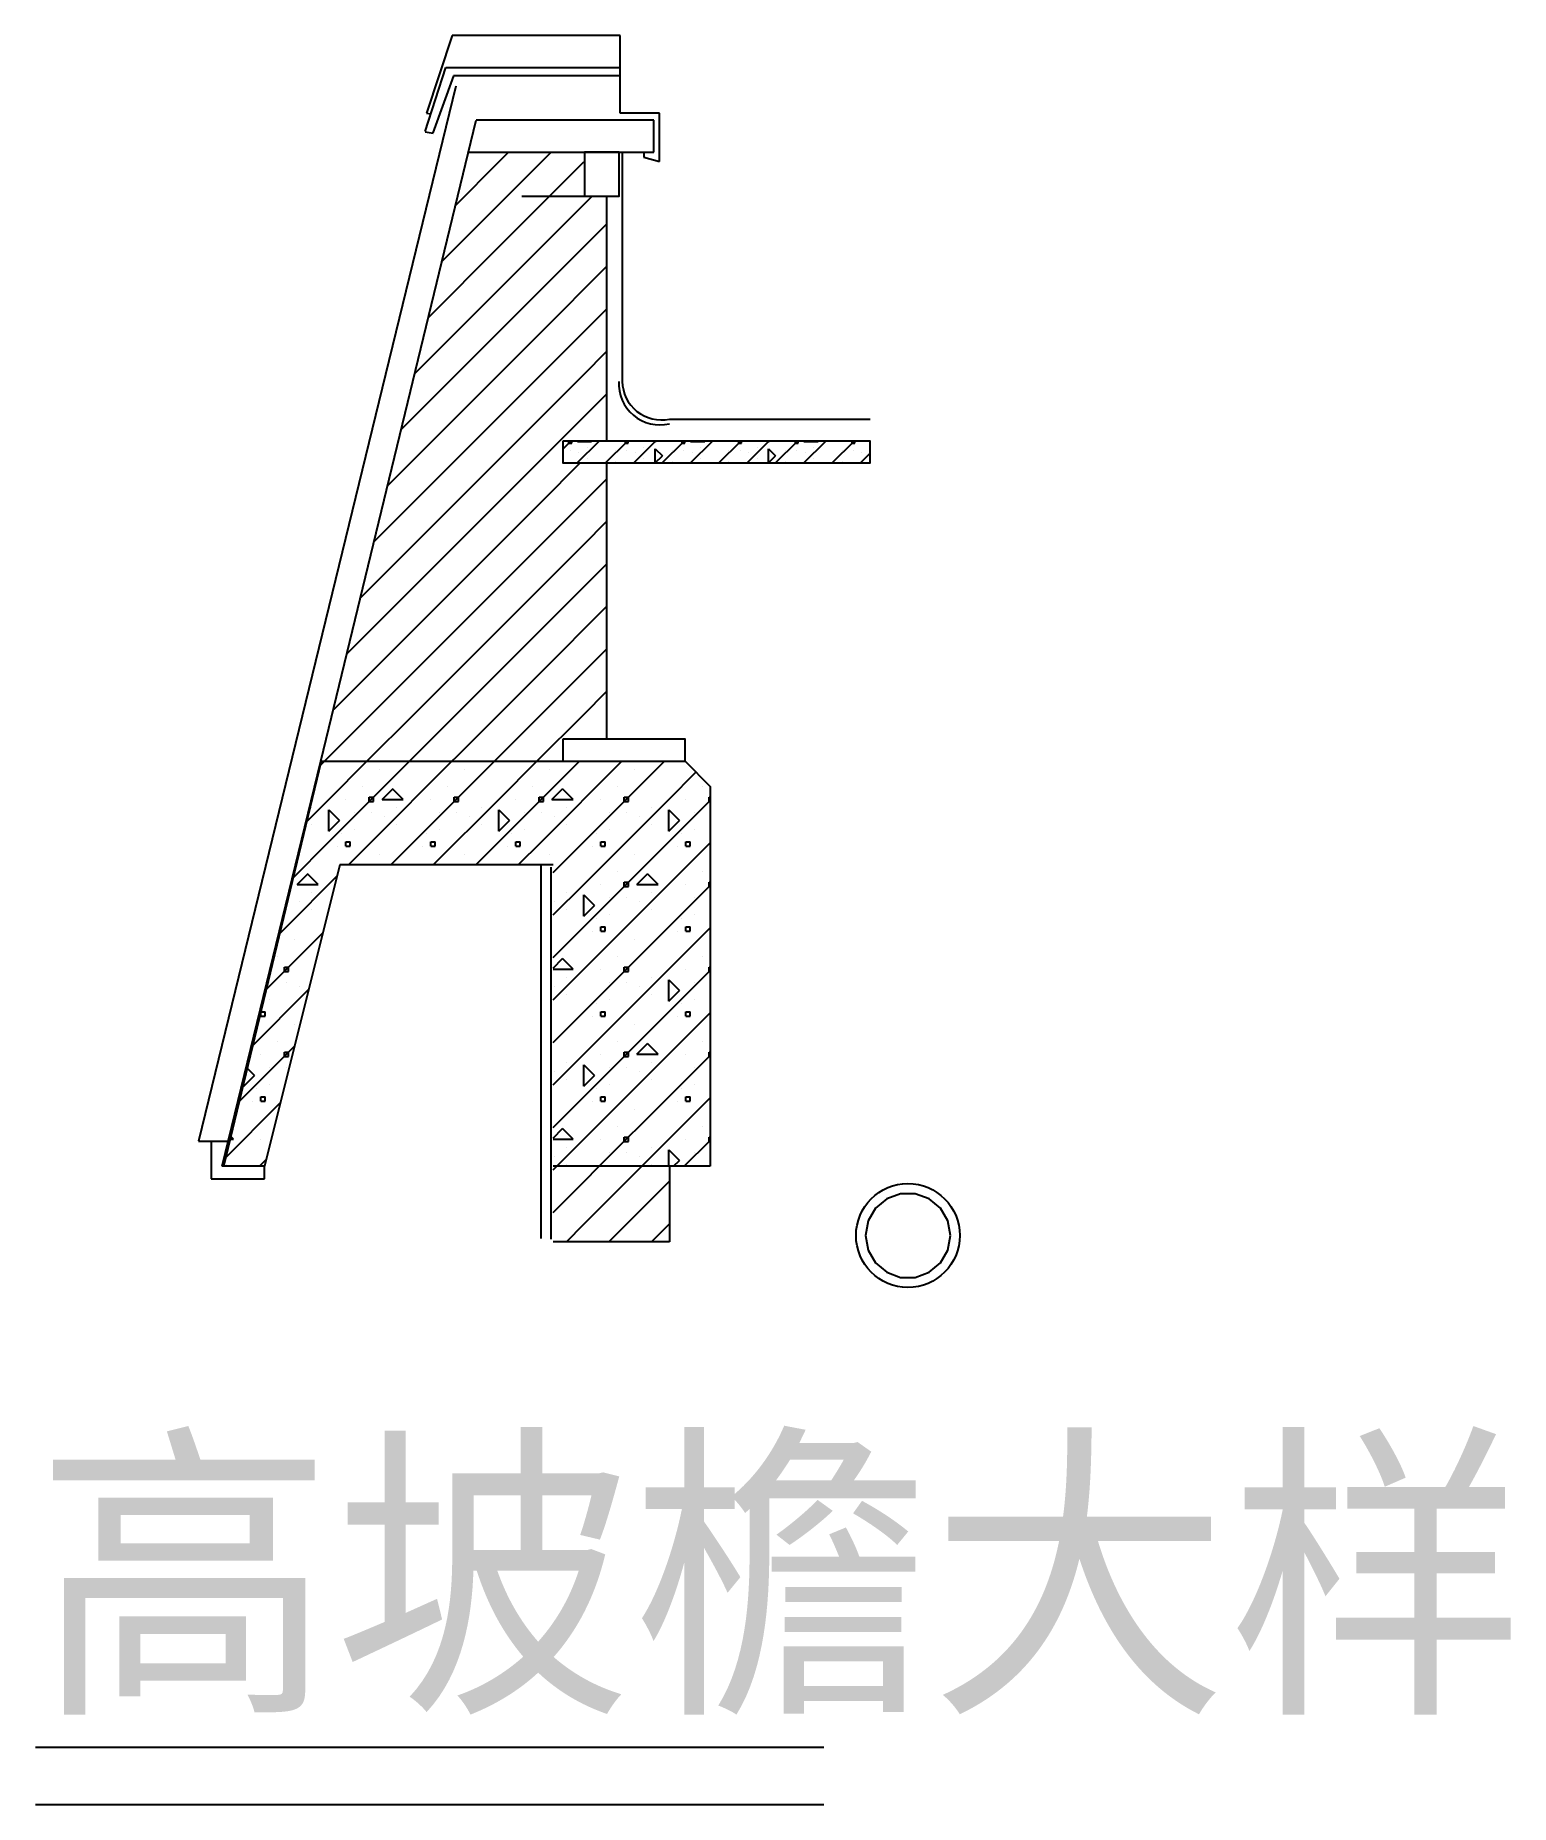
# Model space of a CAD drawing. Header units: metres. Extents: x 11778 to 14903, y 5903 to 9650.
import ezdxf

# ---------------------------------------------------------------- set-up
doc = ezdxf.new("R2010")
doc.units = ezdxf.units.M
doc.layers.add('PUB_DIM', color=3, linetype='Continuous')
doc.layers.add('PUB_TEXT', color=7, linetype='Continuous')

# ---------------------------------------------------------------- blocks, each defined once
blk = doc.blocks.new('M_N9')
for p, q in [((-541.31, 2387.44), (-595.62, 2222.96)), ((-185.16, 2387.44), (-541.31, 2387.44)), ((-185.16, 2222.96), (-185.16, 2387.44)), ((-598.64, 2183.73), (-554.89, 2319.53)), ((-538.3, 2301.43), (-582.04, 2180.71)), ((-554.89, 2319.53), (-185.16, 2319.53)), ((-185.16, 2301.43), (-538.3, 2301.43)), ((-533.28, 2279.83), (-1078.59, 45.4)), ((-595.39, 2222.5), (-586.34, 2220.99)), ((-102.19, 2222.96), (-185.16, 2222.96)), ((-102.19, 2120.36), (-102.19, 2222.96)), ((-598.41, 2183.27), (-581.81, 2180.25)), ((-506.68, 2140.18), (-214.08, 2140.18)), ((-180.83, 2140.18), (-180.83, 1654.72)), ((-135.37, 2139.97), (-135.37, 2129.41)), ((-135.37, 2129.41), (-102.19, 2120.36)), ((-393.63, 2047.08), (-260.63, 2047.08)), ((-81.08, 1574.92), (344.53, 1574.92)), ((-1025.39, -7.8), (-817.92, 851.35)), ((-353.73, 630.61), (-353.73, -160.75)), ((-1078.59, 45.4), (-1012.09, 45.4)), ((-1051.99, 45.4), (-1051.99, -34.4)), ((-1051.99, -34.4), (-938.94, -34.4)), ((-938.94, -7.8), (-1028.64, -7.8)), ((-938.94, -34.4), (-938.94, -7.8))]:
    blk.add_line(p, q)
at = {"color": 0}
for p, q in [((-442.39, 2119.44), (-421.66, 2140.18)), ((-352.39, 2119.44), (-331.66, 2140.18)), ((-533.75, 2028.08), (-442.39, 2119.44)), ((-532.39, 1939.44), (-352.39, 2119.44)), ((-442.39, 1939.44), (-262.39, 2119.44)), ((-442.39, 2119.44), (-442.39, 2119.44)), ((-352.39, 2119.44), (-352.39, 2119.44)), ((-262.39, 2119.44), (-262.39, 2119.44)), ((-442.39, 1849.44), (-244.76, 2047.08)), ((-262.39, 2029.44), (-262.39, 2029.44)), ((-262.39, 1939.44), (-214.08, 1987.75)), ((-591.06, 1790.77), (-442.39, 1939.44)), ((-562.41, 1909.43), (-532.39, 1939.44)), ((-532.39, 1939.44), (-532.39, 1939.44)), ((-442.39, 1759.44), (-262.39, 1939.44)), ((-442.39, 1939.44), (-442.39, 1939.44)), ((-262.39, 1939.44), (-262.39, 1939.44)), ((-352.39, 1759.44), (-214.08, 1897.75)), ((-619.71, 1672.12), (-442.39, 1849.44)), ((-442.39, 1849.44), (-442.39, 1849.44)), ((-262.39, 1759.44), (-214.08, 1807.75)), ((-622.39, 1579.44), (-442.39, 1759.44)), ((-532.39, 1579.44), (-352.39, 1759.44)), ((-442.39, 1579.44), (-262.39, 1759.44)), ((-442.39, 1759.44), (-442.39, 1759.44)), ((-352.39, 1759.44), (-352.39, 1759.44)), ((-262.39, 1759.44), (-262.39, 1759.44)), ((-262.39, 1669.44), (-214.08, 1717.75)), ((-442.39, 1489.44), (-262.39, 1669.44)), ((-262.39, 1669.44), (-262.39, 1669.44)), ((-262.39, 1579.44), (-214.08, 1627.75)), ((-677.02, 1434.81), (-532.39, 1579.44)), ((-648.37, 1553.47), (-622.39, 1579.44)), ((-622.39, 1399.44), (-442.39, 1579.44)), ((-622.39, 1579.44), (-622.39, 1579.44)), ((-532.39, 1579.44), (-532.39, 1579.44)), ((-442.39, 1399.44), (-262.39, 1579.44)), ((-442.39, 1579.44), (-442.39, 1579.44)), ((-262.39, 1579.44), (-262.39, 1579.44)), ((-622.39, 1309.44), (-442.39, 1489.44)), ((-442.39, 1489.44), (-442.39, 1489.44)), ((-352.39, 1399.44), (-270.01, 1481.82)), ((-262.39, 1399.44), (-214.08, 1447.75)), ((-705.67, 1316.16), (-622.39, 1399.44)), ((-622.39, 1219.44), (-442.39, 1399.44)), ((-622.39, 1399.44), (-622.39, 1399.44)), ((-532.39, 1219.44), (-352.39, 1399.44)), ((-442.39, 1219.44), (-262.39, 1399.44)), ((-442.39, 1399.44), (-442.39, 1399.44)), ((-352.39, 1399.44), (-352.39, 1399.44)), ((-262.39, 1399.44), (-262.39, 1399.44)), ((-734.32, 1197.51), (-622.39, 1309.44)), ((-622.39, 1309.44), (-622.39, 1309.44)), ((-442.39, 1129.44), (-262.39, 1309.44)), ((-262.39, 1309.44), (-262.39, 1309.44)), ((-262.39, 1219.44), (-214.08, 1267.75)), ((-762.98, 1078.85), (-622.39, 1219.44)), ((-712.39, 1039.44), (-532.39, 1219.44)), ((-622.39, 1039.44), (-442.39, 1219.44)), ((-622.39, 1219.44), (-622.39, 1219.44)), ((-532.39, 1219.44), (-532.39, 1219.44)), ((-442.39, 1039.44), (-262.39, 1219.44)), ((-442.39, 1219.44), (-442.39, 1219.44)), ((-262.39, 1219.44), (-262.39, 1219.44)), ((-352.39, 1039.44), (-214.08, 1177.75)), ((-622.39, 949.44), (-442.39, 1129.44)), ((-442.39, 1129.44), (-442.39, 1129.44)), ((-262.39, 1039.44), (-214.08, 1087.75)), ((-802.39, 859.44), (-622.39, 1039.44)), ((-791.63, 960.2), (-712.39, 1039.44)), ((-712.39, 1039.44), (-712.39, 1039.44)), ((-622.39, 859.44), (-442.39, 1039.44)), ((-622.39, 1039.44), (-622.39, 1039.44)), ((-532.39, 859.44), (-352.39, 1039.44)), ((-442.39, 859.44), (-262.39, 1039.44)), ((-442.39, 1039.44), (-442.39, 1039.44)), ((-352.39, 1039.44), (-352.39, 1039.44)), ((-262.39, 1039.44), (-262.39, 1039.44)), ((-262.39, 949.44), (-214.08, 997.75)), ((-721.77, 850.06), (-622.39, 949.44)), ((-622.39, 949.44), (-622.39, 949.44)), ((-361.77, 850.06), (-262.39, 949.44)), ((-262.39, 949.44), (-262.39, 949.44)), ((-821.65, 840.18), (-811.77, 850.06)), ((-811.77, 850.06), (-802.39, 859.44)), ((-802.39, 859.44), (-802.39, 859.44)), ((-802.39, 679.44), (-631.77, 850.06)), ((-802.39, 769.44), (-721.77, 850.06)), ((-712.39, 679.44), (-541.77, 850.06)), ((-694.39, 832.44), (-694.39, 832.44)), ((-631.77, 850.06), (-622.39, 859.44)), ((-622.39, 859.44), (-622.39, 859.44)), ((-622.39, 679.44), (-451.77, 850.06)), ((-541.77, 850.06), (-532.39, 859.44)), ((-532.39, 859.44), (-532.39, 859.44)), ((-514.39, 832.44), (-514.39, 832.44)), ((-451.77, 850.06), (-442.39, 859.44)), ((-442.39, 859.44), (-442.39, 859.44)), ((-442.39, 679.44), (-271.77, 850.06)), ((-442.39, 769.44), (-361.77, 850.06)), ((-352.39, 679.44), (-181.77, 850.06)), ((-334.39, 832.44), (-334.39, 832.44)), ((-262.39, 679.44), (-91.77, 850.06)), ((-154.39, 832.44), (-154.39, 832.44)), ((-82.39, 769.44), (-24.8, 827.03)), ((-730.39, 796.44), (-730.39, 796.44)), ((-689.89, 769.44), (-667.3, 792.03)), ((-644.89, 769.44), (-667.48, 792.03)), ((-550.39, 796.44), (-550.39, 796.44)), ((-370.39, 796.44), (-370.39, 796.44)), ((-329.89, 769.44), (-307.3, 792.03)), ((-284.89, 769.44), (-307.48, 792.03)), ((-190.39, 796.44), (-190.39, 796.44)), ((-10.39, 796.44), (-10.39, 796.44)), ((-850.71, 721.12), (-802.39, 769.44)), ((-838.39, 751.44), (-838.39, 751.44)), ((-802.39, 769.44), (-802.39, 769.44)), ((-766.39, 769.44), (-766.39, 769.44)), ((-716.89, 773.94), (-707.89, 773.94)), ((-716.89, 764.94), (-716.89, 773.94)), ((-716.89, 764.94), (-707.89, 764.94)), ((-707.89, 764.94), (-707.89, 773.94)), ((-689.89, 769.44), (-644.89, 769.44)), ((-658.39, 751.44), (-658.39, 751.44)), ((-586.39, 769.44), (-586.39, 769.44)), ((-581.22, 630.61), (-442.39, 769.44)), ((-536.89, 773.94), (-527.89, 773.94)), ((-536.89, 764.94), (-536.89, 773.94)), ((-536.89, 764.94), (-527.89, 764.94)), ((-527.89, 764.94), (-527.89, 773.94)), ((-478.39, 751.44), (-478.39, 751.44)), ((-442.39, 769.44), (-442.39, 769.44)), ((-406.39, 769.44), (-406.39, 769.44)), ((-356.89, 773.94), (-347.89, 773.94)), ((-356.89, 764.94), (-356.89, 773.94)), ((-356.89, 764.94), (-347.89, 764.94)), ((-347.89, 764.94), (-347.89, 773.94)), ((-329.89, 769.44), (-284.89, 769.44)), ((-298.39, 751.44), (-298.39, 751.44)), ((-262.39, 589.44), (-82.39, 769.44)), ((-226.39, 769.44), (-226.39, 769.44)), ((-176.89, 773.94), (-167.89, 773.94)), ((-176.89, 764.94), (-176.89, 773.94)), ((-176.89, 764.94), (-167.89, 764.94)), ((-167.89, 764.94), (-167.89, 773.94)), ((-118.39, 751.44), (-118.39, 751.44)), ((-82.39, 769.44), (-82.39, 769.44)), ((-82.39, 679.44), (5.37, 767.2)), ((-46.39, 769.44), (-46.39, 769.44)), ((3.11, 773.94), (5.37, 773.94)), ((3.11, 764.94), (3.11, 773.94)), ((3.11, 764.94), (5.37, 764.94)), ((-838.39, 715.44), (-838.39, 715.44)), ((-802.39, 746.94), (-779.8, 724.35)), ((-802.39, 701.94), (-802.39, 746.94)), ((-802.39, 701.94), (-779.8, 724.53)), ((-748.39, 742.44), (-748.39, 742.44)), ((-712.39, 742.44), (-712.39, 742.44)), ((-685.39, 733.44), (-685.39, 733.44)), ((-658.39, 715.44), (-658.39, 715.44)), ((-568.39, 742.44), (-568.39, 742.44)), ((-532.39, 742.44), (-532.39, 742.44)), ((-505.39, 733.44), (-505.39, 733.44)), ((-478.39, 715.44), (-478.39, 715.44)), ((-442.39, 746.94), (-419.8, 724.35)), ((-442.39, 701.94), (-442.39, 746.94)), ((-442.39, 701.94), (-419.8, 724.53)), ((-388.39, 742.44), (-388.39, 742.44)), ((-352.39, 742.44), (-352.39, 742.44)), ((-325.39, 733.44), (-325.39, 733.44)), ((-298.39, 715.44), (-298.39, 715.44)), ((-208.39, 742.44), (-208.39, 742.44)), ((-172.39, 742.44), (-172.39, 742.44)), ((-145.39, 733.44), (-145.39, 733.44)), ((-118.39, 715.44), (-118.39, 715.44)), ((-82.39, 746.94), (-59.8, 724.35)), ((-82.39, 701.94), (-82.39, 746.94)), ((-82.39, 701.94), (-59.8, 724.53)), ((-28.39, 742.44), (-28.39, 742.44)), ((-879.77, 602.06), (-802.39, 679.44)), ((-802.39, 679.44), (-802.39, 679.44)), ((-775.39, 697.44), (-775.39, 697.44)), ((-766.39, 670.44), (-766.39, 679.44)), ((-766.39, 679.44), (-757.39, 679.44)), ((-761.22, 630.61), (-712.39, 679.44)), ((-757.39, 670.44), (-757.39, 679.44)), ((-748.39, 706.44), (-748.39, 706.44)), ((-712.39, 679.44), (-712.39, 679.44)), ((-671.22, 630.61), (-622.39, 679.44)), ((-622.39, 679.44), (-622.39, 679.44)), ((-595.39, 697.44), (-595.39, 697.44)), ((-586.39, 670.44), (-586.39, 679.44)), ((-586.39, 679.44), (-577.39, 679.44)), ((-577.39, 670.44), (-577.39, 679.44)), ((-568.39, 706.44), (-568.39, 706.44)), ((-491.22, 630.61), (-442.39, 679.44)), ((-442.39, 679.44), (-442.39, 679.44)), ((-415.39, 697.44), (-415.39, 697.44)), ((-406.39, 670.44), (-406.39, 679.44)), ((-406.39, 679.44), (-397.39, 679.44)), ((-401.22, 630.61), (-352.39, 679.44)), ((-397.39, 670.44), (-397.39, 679.44)), ((-388.39, 706.44), (-388.39, 706.44)), ((-352.39, 679.44), (-352.39, 679.44)), ((-327.13, 614.7), (-262.39, 679.44)), ((-262.39, 499.44), (-82.39, 679.44)), ((-262.39, 679.44), (-262.39, 679.44)), ((-235.39, 697.44), (-235.39, 697.44)), ((-226.39, 670.44), (-226.39, 679.44)), ((-226.39, 679.44), (-217.39, 679.44)), ((-217.39, 670.44), (-217.39, 679.44)), ((-208.39, 706.44), (-208.39, 706.44)), ((-172.39, 499.44), (5.37, 677.2)), ((-82.39, 679.44), (-82.39, 679.44)), ((-55.39, 697.44), (-55.39, 697.44)), ((-46.39, 670.44), (-46.39, 679.44)), ((-46.39, 679.44), (-37.39, 679.44)), ((-37.39, 670.44), (-37.39, 679.44)), ((-28.39, 706.44), (-28.39, 706.44)), ((-784.39, 670.44), (-784.39, 670.44)), ((-766.39, 670.44), (-757.39, 670.44)), ((-694.39, 652.44), (-694.39, 652.44)), ((-604.39, 670.44), (-604.39, 670.44)), ((-586.39, 670.44), (-577.39, 670.44)), ((-514.39, 652.44), (-514.39, 652.44)), ((-424.39, 670.44), (-424.39, 670.44)), ((-406.39, 670.44), (-397.39, 670.44)), ((-334.39, 652.44), (-334.39, 652.44)), ((-244.39, 670.44), (-244.39, 670.44)), ((-226.39, 670.44), (-217.39, 670.44)), ((-154.39, 652.44), (-154.39, 652.44)), ((-64.39, 670.44), (-64.39, 670.44)), ((-46.39, 670.44), (-37.39, 670.44)), ((-892.39, 499.44), (-785.37, 606.46)), ((-869.89, 589.44), (-847.3, 612.03)), ((-824.89, 589.44), (-847.48, 612.03)), ((-190.39, 616.44), (-190.39, 616.44)), ((-149.89, 589.44), (-127.3, 612.03)), ((-104.89, 589.44), (-127.48, 612.03)), ((-10.39, 616.44), (-10.39, 616.44)), ((-869.89, 589.44), (-824.89, 589.44)), ((-838.39, 571.44), (-838.39, 571.44)), ((-327.13, 524.7), (-262.39, 589.44)), ((-298.39, 571.44), (-298.39, 571.44)), ((-262.39, 589.44), (-262.39, 589.44)), ((-262.39, 566.94), (-239.8, 544.35)), ((-262.39, 521.94), (-262.39, 566.94)), ((-226.39, 589.44), (-226.39, 589.44)), ((-208.39, 562.44), (-208.39, 562.44)), ((-176.89, 593.94), (-167.89, 593.94)), ((-176.89, 584.94), (-176.89, 593.94)), ((-176.89, 584.94), (-167.89, 584.94)), ((-172.39, 562.44), (-172.39, 562.44)), ((-167.89, 584.94), (-167.89, 593.94)), ((-149.89, 589.44), (-104.89, 589.44)), ((-118.39, 571.44), (-118.39, 571.44)), ((-82.39, 499.44), (5.37, 587.2)), ((-46.39, 589.44), (-46.39, 589.44)), ((-28.39, 562.44), (-28.39, 562.44)), ((3.11, 593.94), (5.37, 593.94)), ((3.11, 584.94), (3.11, 593.94)), ((3.11, 584.94), (5.37, 584.94)), ((-865.39, 553.44), (-865.39, 553.44)), ((-838.39, 535.44), (-838.39, 535.44)), ((-325.39, 553.44), (-325.39, 553.44)), ((-298.39, 535.44), (-298.39, 535.44)), ((-262.39, 521.94), (-239.8, 544.53)), ((-208.39, 526.44), (-208.39, 526.44)), ((-145.39, 553.44), (-145.39, 553.44)), ((-118.39, 535.44), (-118.39, 535.44)), ((-28.39, 526.44), (-28.39, 526.44)), ((-908.84, 483), (-892.39, 499.44)), ((-892.39, 499.44), (-892.39, 499.44)), ((-327.13, 344.7), (-172.39, 499.44)), ((-262.39, 319.44), (-82.39, 499.44)), ((-262.39, 499.44), (-262.39, 499.44)), ((-244.39, 490.44), (-244.39, 490.44)), ((-235.39, 517.44), (-235.39, 517.44)), ((-226.39, 490.44), (-226.39, 499.44)), ((-226.39, 499.44), (-217.39, 499.44)), ((-226.39, 490.44), (-217.39, 490.44)), ((-217.39, 490.44), (-217.39, 499.44)), ((-172.39, 499.44), (-172.39, 499.44)), ((-82.39, 499.44), (-82.39, 499.44)), ((-82.39, 409.44), (5.37, 497.2)), ((-64.39, 490.44), (-64.39, 490.44)), ((-55.39, 517.44), (-55.39, 517.44)), ((-46.39, 490.44), (-46.39, 499.44)), ((-46.39, 499.44), (-37.39, 499.44)), ((-46.39, 490.44), (-37.39, 490.44)), ((-37.39, 490.44), (-37.39, 499.44)), ((-937.9, 363.93), (-815.37, 486.46)), ((-874.39, 472.44), (-874.39, 472.44)), ((-154.39, 472.44), (-154.39, 472.44)), ((-910.39, 436.44), (-910.39, 436.44)), ((-896.89, 413.94), (-887.89, 413.94)), ((-896.89, 404.94), (-896.89, 413.94)), ((-887.89, 404.94), (-887.89, 413.94)), ((-327.13, 412.2), (-307.3, 432.03)), ((-284.89, 409.44), (-307.48, 432.03)), ((-190.39, 436.44), (-190.39, 436.44)), ((-176.89, 413.94), (-167.89, 413.94)), ((-176.89, 404.94), (-176.89, 413.94)), ((-167.89, 404.94), (-167.89, 413.94)), ((-10.39, 436.44), (-10.39, 436.44)), ((3.11, 413.94), (5.37, 413.94)), ((3.11, 404.94), (3.11, 413.94)), ((-928.39, 382.44), (-928.39, 382.44)), ((-896.89, 404.94), (-887.89, 404.94)), ((-892.39, 382.44), (-892.39, 382.44)), ((-327.13, 409.44), (-284.89, 409.44)), ((-298.39, 391.44), (-298.39, 391.44)), ((-262.39, 229.44), (-82.39, 409.44)), ((-226.39, 409.44), (-226.39, 409.44)), ((-208.39, 382.44), (-208.39, 382.44)), ((-176.89, 404.94), (-167.89, 404.94)), ((-172.39, 382.44), (-172.39, 382.44)), ((-118.39, 391.44), (-118.39, 391.44)), ((-82.39, 409.44), (-82.39, 409.44)), ((-82.39, 319.44), (5.37, 407.2)), ((-82.39, 386.94), (-59.8, 364.35)), ((-82.39, 341.94), (-82.39, 386.94)), ((-46.39, 409.44), (-46.39, 409.44)), ((-28.39, 382.44), (-28.39, 382.44)), ((3.11, 404.94), (5.37, 404.94)), ((-966.96, 244.87), (-845.37, 366.46)), ((-928.39, 346.44), (-928.39, 346.44)), ((-865.39, 373.44), (-865.39, 373.44)), ((-325.39, 373.44), (-325.39, 373.44)), ((-298.39, 355.44), (-298.39, 355.44)), ((-235.39, 337.44), (-235.39, 337.44)), ((-208.39, 346.44), (-208.39, 346.44)), ((-145.39, 373.44), (-145.39, 373.44)), ((-118.39, 355.44), (-118.39, 355.44)), ((-82.39, 341.94), (-59.8, 364.53)), ((-55.39, 337.44), (-55.39, 337.44)), ((-28.39, 346.44), (-28.39, 346.44)), ((-946.39, 310.44), (-946.39, 319.44)), ((-946.39, 319.44), (-937.39, 319.44)), ((-946.39, 310.44), (-937.39, 310.44)), ((-937.39, 310.44), (-937.39, 319.44)), ((-327.13, 254.7), (-262.39, 319.44)), ((-262.39, 139.44), (-82.39, 319.44)), ((-262.39, 319.44), (-262.39, 319.44)), ((-244.39, 310.44), (-244.39, 310.44)), ((-226.39, 310.44), (-226.39, 319.44)), ((-226.39, 319.44), (-217.39, 319.44)), ((-226.39, 310.44), (-217.39, 310.44)), ((-217.39, 310.44), (-217.39, 319.44)), ((-172.39, 139.44), (5.37, 317.2)), ((-82.39, 319.44), (-82.39, 319.44)), ((-64.39, 310.44), (-64.39, 310.44)), ((-46.39, 310.44), (-46.39, 319.44)), ((-46.39, 319.44), (-37.39, 319.44)), ((-46.39, 310.44), (-37.39, 310.44)), ((-37.39, 310.44), (-37.39, 319.44)), ((-874.39, 292.44), (-874.39, 292.44)), ((-154.39, 292.44), (-154.39, 292.44)), ((-982.39, 139.44), (-875.37, 246.46)), ((-946.39, 229.44), (-946.39, 229.44)), ((-910.39, 256.44), (-910.39, 256.44)), ((-896.89, 233.94), (-887.89, 233.94)), ((-896.89, 224.94), (-896.89, 233.94)), ((-896.89, 224.94), (-887.89, 224.94)), ((-887.89, 224.94), (-887.89, 233.94)), ((-327.13, 164.7), (-262.39, 229.44)), ((-262.39, 229.44), (-262.39, 229.44)), ((-226.39, 229.44), (-226.39, 229.44)), ((-190.39, 256.44), (-190.39, 256.44)), ((-176.89, 233.94), (-167.89, 233.94)), ((-176.89, 224.94), (-176.89, 233.94)), ((-176.89, 224.94), (-167.89, 224.94)), ((-167.89, 224.94), (-167.89, 233.94)), ((-149.89, 229.44), (-127.3, 252.03)), ((-149.89, 229.44), (-104.89, 229.44)), ((-104.89, 229.44), (-127.48, 252.03)), ((-82.39, 139.44), (5.37, 227.2)), ((-46.39, 229.44), (-46.39, 229.44)), ((-10.39, 256.44), (-10.39, 256.44)), ((3.11, 233.94), (5.37, 233.94)), ((3.11, 224.94), (3.11, 233.94)), ((3.11, 224.94), (5.37, 224.94)), ((-977.43, 201.98), (-959.8, 184.35)), ((-928.39, 202.44), (-928.39, 202.44)), ((-892.39, 202.44), (-892.39, 202.44)), ((-325.39, 193.44), (-325.39, 193.44)), ((-298.39, 211.44), (-298.39, 211.44)), ((-262.39, 206.94), (-239.8, 184.35)), ((-262.39, 161.94), (-262.39, 206.94)), ((-208.39, 202.44), (-208.39, 202.44)), ((-172.39, 202.44), (-172.39, 202.44)), ((-145.39, 193.44), (-145.39, 193.44)), ((-118.39, 211.44), (-118.39, 211.44)), ((-28.39, 202.44), (-28.39, 202.44)), ((-982.39, 161.94), (-959.8, 184.53)), ((-982.39, 161.94), (-982.39, 181.67)), ((-955.39, 157.44), (-955.39, 157.44)), ((-928.39, 166.44), (-928.39, 166.44)), ((-298.39, 175.44), (-298.39, 175.44)), ((-262.39, 161.94), (-239.8, 184.53)), ((-235.39, 157.44), (-235.39, 157.44)), ((-208.39, 166.44), (-208.39, 166.44)), ((-118.39, 175.44), (-118.39, 175.44)), ((-55.39, 157.44), (-55.39, 157.44)), ((-28.39, 166.44), (-28.39, 166.44)), ((-1025.09, 6.75), (-905.37, 126.46)), ((-996.02, 125.81), (-982.39, 139.44)), ((-982.39, 139.44), (-982.39, 139.44)), ((-964.39, 130.44), (-964.39, 130.44)), ((-946.39, 130.44), (-946.39, 139.44)), ((-946.39, 139.44), (-937.39, 139.44)), ((-946.39, 130.44), (-937.39, 130.44)), ((-937.39, 130.44), (-937.39, 139.44)), ((-327.13, 74.7), (-262.39, 139.44)), ((-319.63, -7.8), (-172.39, 139.44)), ((-262.39, 139.44), (-262.39, 139.44)), ((-244.39, 130.44), (-244.39, 130.44)), ((-229.63, -7.8), (-82.39, 139.44)), ((-226.39, 130.44), (-226.39, 139.44)), ((-226.39, 139.44), (-217.39, 139.44)), ((-226.39, 130.44), (-217.39, 130.44)), ((-217.39, 130.44), (-217.39, 139.44)), ((-172.39, 139.44), (-172.39, 139.44)), ((-154.39, 112.44), (-154.39, 112.44)), ((-82.39, 139.44), (-82.39, 139.44)), ((-82.39, 49.44), (5.37, 137.2)), ((-64.39, 130.44), (-64.39, 130.44)), ((-46.39, 130.44), (-46.39, 139.44)), ((-46.39, 139.44), (-37.39, 139.44)), ((-46.39, 130.44), (-37.39, 130.44)), ((-37.39, 130.44), (-37.39, 139.44)), ((-190.39, 76.44), (-190.39, 76.44)), ((-10.39, 76.44), (-10.39, 76.44)), ((-1014.66, 49.44), (-1004.89, 49.44)), ((-1004.89, 49.44), (-1012.75, 57.3)), ((-946.39, 49.44), (-946.39, 49.44)), ((-327.13, 52.2), (-307.3, 72.03)), ((-327.13, 49.44), (-284.89, 49.44)), ((-284.89, 49.44), (-307.48, 72.03)), ((-226.39, 49.44), (-226.39, 49.44)), ((-176.89, 53.94), (-167.89, 53.94)), ((-176.89, 44.94), (-176.89, 53.94)), ((-176.89, 44.94), (-167.89, 44.94)), ((-167.89, 44.94), (-167.89, 53.94)), ((-139.63, -7.8), (-82.39, 49.44)), ((-82.39, 49.44), (-82.39, 49.44)), ((-49.63, -7.8), (5.37, 47.2)), ((-46.39, 49.44), (-46.39, 49.44)), ((3.11, 53.94), (5.37, 53.94)), ((3.11, 44.94), (3.11, 53.94)), ((3.11, 44.94), (5.37, 44.94)), ((-1018.39, 31.44), (-1018.39, 31.44)), ((-949.63, -7.8), (-935.37, 6.46)), ((-325.39, 13.44), (-325.39, 13.44)), ((-298.39, 31.44), (-298.39, 31.44)), ((-208.39, 22.44), (-208.39, 22.44)), ((-172.39, 22.44), (-172.39, 22.44)), ((-145.39, 13.44), (-145.39, 13.44)), ((-118.39, 31.44), (-118.39, 31.44)), ((-82.39, 26.94), (-59.8, 4.35)), ((-82.39, -7.8), (-82.39, 26.94)), ((-72.13, -7.8), (-59.8, 4.53)), ((-28.39, 22.44), (-28.39, 22.44)), ((-1018.39, -4.56), (-1018.39, -4.56)), ((-327.13, -15.3), (-319.63, -7.8)), ((-298.39, -4.56), (-298.39, -4.56)), ((-262.39, -40.56), (-229.63, -7.8)), ((-262.39, -130.56), (-139.63, -7.8)), ((-118.39, -4.56), (-118.39, -4.56)), ((-327.13, -105.3), (-262.39, -40.56)), ((-262.39, -40.56), (-262.39, -40.56)), ((-209.23, -167.4), (-82.39, -40.56)), ((-82.39, -40.56), (-81.08, -39.25)), ((-82.39, -40.56), (-82.39, -40.56)), ((-299.23, -167.4), (-262.39, -130.56)), ((-262.39, -130.56), (-262.39, -130.56)), ((-119.23, -167.4), (-81.08, -129.25))]:
    blk.add_line(p, q, dxfattribs=at)
at = {"color": 0, "linetype": 'CONTINUOUS'}
for p, q in [((-307.18, 1511.04), (-289.85, 1528.37)), ((-294.1, 1524.12), (-294.1, 1528.37)), ((-294.1, 1524.12), (-288.1, 1524.12)), ((-291.1, 1509.12), (-291.1, 1509.12)), ((-288.1, 1524.12), (-288.1, 1528.37)), ((-276.4, 1481.82), (-229.85, 1528.37)), ((-276.1, 1527.12), (-274.85, 1528.37)), ((-276.1, 1527.12), (-246.1, 1527.12)), ((-273.1, 1503.12), (-273.1, 1503.12)), ((-255.1, 1515.12), (-255.1, 1515.12)), ((-246.1, 1527.12), (-247.34, 1528.37)), ((-216.4, 1481.82), (-169.85, 1528.37)), ((-207.1, 1527.12), (-207.1, 1527.12)), ((-195.1, 1509.12), (-195.1, 1509.12)), ((-174.1, 1524.12), (-174.1, 1528.37)), ((-174.1, 1524.12), (-168.1, 1524.12)), ((-171.1, 1509.12), (-171.1, 1509.12)), ((-168.1, 1524.12), (-168.1, 1528.37)), ((-156.4, 1481.82), (-111.1, 1527.12)), ((-153.1, 1503.12), (-153.1, 1503.12)), ((-135.1, 1515.12), (-135.1, 1515.12)), ((-111.1, 1527.12), (-109.85, 1528.37)), ((-111.1, 1527.12), (-111.1, 1527.12)), ((-111.1, 1512.12), (-96.04, 1497.06)), ((-111.1, 1482.12), (-111.1, 1512.12)), ((-96.4, 1481.82), (-49.85, 1528.37)), ((-87.1, 1527.12), (-87.1, 1527.12)), ((-75.1, 1509.12), (-75.1, 1509.12)), ((-54.1, 1524.12), (-54.1, 1528.37)), ((-54.1, 1524.12), (-48.1, 1524.12)), ((-51.1, 1509.12), (-51.1, 1509.12)), ((-48.1, 1524.12), (-48.1, 1528.37)), ((-36.4, 1481.82), (10.15, 1528.37)), ((-36.1, 1527.12), (-34.85, 1528.37)), ((-36.1, 1527.12), (-6.1, 1527.12)), ((-33.1, 1503.12), (-33.1, 1503.12)), ((-15.1, 1515.12), (-15.1, 1515.12)), ((-6.1, 1527.12), (-7.34, 1528.37)), ((23.6, 1481.82), (70.15, 1528.37)), ((32.9, 1527.12), (32.9, 1527.12)), ((44.9, 1509.12), (44.9, 1509.12)), ((65.9, 1524.12), (65.9, 1528.37)), ((65.9, 1524.12), (71.9, 1524.12)), ((68.9, 1509.12), (68.9, 1509.12)), ((71.9, 1524.12), (71.9, 1528.37)), ((83.6, 1481.82), (128.9, 1527.12)), ((86.9, 1503.12), (86.9, 1503.12)), ((104.9, 1515.12), (104.9, 1515.12)), ((128.9, 1527.12), (130.15, 1528.37)), ((128.9, 1527.12), (128.9, 1527.12)), ((128.9, 1512.12), (143.96, 1497.06)), ((128.9, 1482.12), (128.9, 1512.12)), ((143.6, 1481.82), (190.15, 1528.37)), ((152.9, 1527.12), (152.9, 1527.12)), ((164.9, 1509.12), (164.9, 1509.12)), ((185.9, 1524.12), (185.9, 1528.37)), ((185.9, 1524.12), (191.9, 1524.12)), ((188.9, 1509.12), (188.9, 1509.12)), ((191.9, 1524.12), (191.9, 1528.37)), ((203.6, 1481.82), (250.15, 1528.37)), ((203.9, 1527.12), (205.15, 1528.37)), ((203.9, 1527.12), (233.9, 1527.12)), ((206.9, 1503.12), (206.9, 1503.12)), ((224.9, 1515.12), (224.9, 1515.12)), ((233.9, 1527.12), (232.66, 1528.37)), ((263.6, 1481.82), (310.15, 1528.37)), ((272.9, 1527.12), (272.9, 1527.12)), ((284.9, 1509.12), (284.9, 1509.12)), ((305.9, 1524.12), (305.9, 1528.37)), ((305.9, 1524.12), (311.9, 1524.12)), ((308.9, 1509.12), (308.9, 1509.12)), ((311.9, 1524.12), (311.9, 1528.37)), ((323.6, 1481.82), (344.53, 1502.75)), ((326.9, 1503.12), (326.9, 1503.12)), ((-255.1, 1491.12), (-255.1, 1491.12)), ((-195.1, 1485.12), (-195.1, 1485.12)), ((-135.1, 1491.12), (-135.1, 1491.12)), ((-111.1, 1482.12), (-96.04, 1497.18)), ((-75.1, 1485.12), (-75.1, 1485.12)), ((-15.1, 1491.12), (-15.1, 1491.12)), ((44.9, 1485.12), (44.9, 1485.12)), ((104.9, 1491.12), (104.9, 1491.12)), ((128.9, 1482.12), (143.96, 1497.18)), ((164.9, 1485.12), (164.9, 1485.12)), ((224.9, 1491.12), (224.9, 1491.12)), ((284.9, 1485.12), (284.9, 1485.12))]:
    blk.add_line(p, q, dxfattribs=at)
at = {"linetype": 'CONTINUOUS'}
for points in [[(-819.24, 850.06), (-490.34, 2207.87)], [(-114.25, 2207.87), (-490.34, 2207.87)], [(-114.25, 2140.18), (-114.25, 2207.87)], [(-506.68, 2140.18), (-114.25, 2140.18)], [(-214.08, 2047.08), (-214.08, 1528.37)], [(-214.08, 1481.82), (-214.08, 896.61)], [(-262.39, 1309.44), (-214.08, 1357.75)], [(-1028.64, -7.8), (-819.24, 850.06)], [(-819.24, 850.06), (-47.83, 850.06)], [(-47.83, 850.06), (5.37, 796.86)], [(5.37, 796.86), (5.37, -7.8)], [(-779.34, 630.61), (-938.94, -7.8)], [(-327.13, 630.61), (-779.34, 630.61)], [(-332.37, 625.59), (-332.37, -162.06)], [(-327.13, 434.7), (-262.39, 499.44)], [(-81.08, -7.8), (-327.13, -7.8)], [(-81.08, -7.8), (-81.08, -167.4)], [(5.37, -7.8), (-81.08, -7.8)], [(-81.08, -167.4), (-327.13, -167.4)]]:
    blk.add_lwpolyline(points, dxfattribs=at)
for points in [[(-260.63, 2140.18), (-260.63, 2047.08), (-187.48, 2047.08), (-187.48, 2140.18)], [(-307.18, 1528.37), (-307.18, 1481.82), (344.53, 1481.82), (344.53, 1528.37)], [(-307.18, 896.61), (-307.18, 850.06), (-47.83, 850.06), (-47.83, 896.61)]]:
    blk.add_lwpolyline(points, close=True)
for centre, radius, start, end in [((-101.44, 1649.43), 86.93, 176.52, 283.54), ((-98.39, 1655.52), 82.44, 180.56, 282.12)]:
    blk.add_arc(centre, radius, start, end)
at = {"layer": 'PUB_DIM', "linetype": 'CONTINUOUS'}
blk.add_lwpolyline([(514.29, -154.34), (508.86, -123.56), (493.23, -96.49), (469.29, -76.4), (439.92, -65.71), (408.66, -65.71), (379.29, -76.4), (355.35, -96.49), (339.72, -123.56), (334.29, -154.34), (339.72, -185.12), (355.35, -212.19), (379.29, -232.28), (408.66, -242.97), (439.92, -242.97), (469.29, -232.28), (493.23, -212.19), (508.86, -185.12), (514.29, -154.34)], dxfattribs=at)
blk.add_circle((424.29, -154.34), 110, dxfattribs=at)

msp = doc.modelspace()

# ---------------------------------------------------------------- linework, layer by layer
at = {"layer": 'PUB_TEXT'}
for points in [[(11777.56, 6024.26), (13447.94, 6024.26)], [(11777.56, 5902.76), (13447.94, 5902.76)]]:
    msp.add_lwpolyline(points, dxfattribs=at)

# ---------------------------------------------------------------- block references
msp.add_blockref('M_N9', (13201.91, 7262.39))

# ---------------------------------------------------------------- texts
msp.add_text('高坡檐大样', height=486, dxfattribs=at).set_placement((11777.56, 6145.76))

doc.saveas('drawing.dxf')
